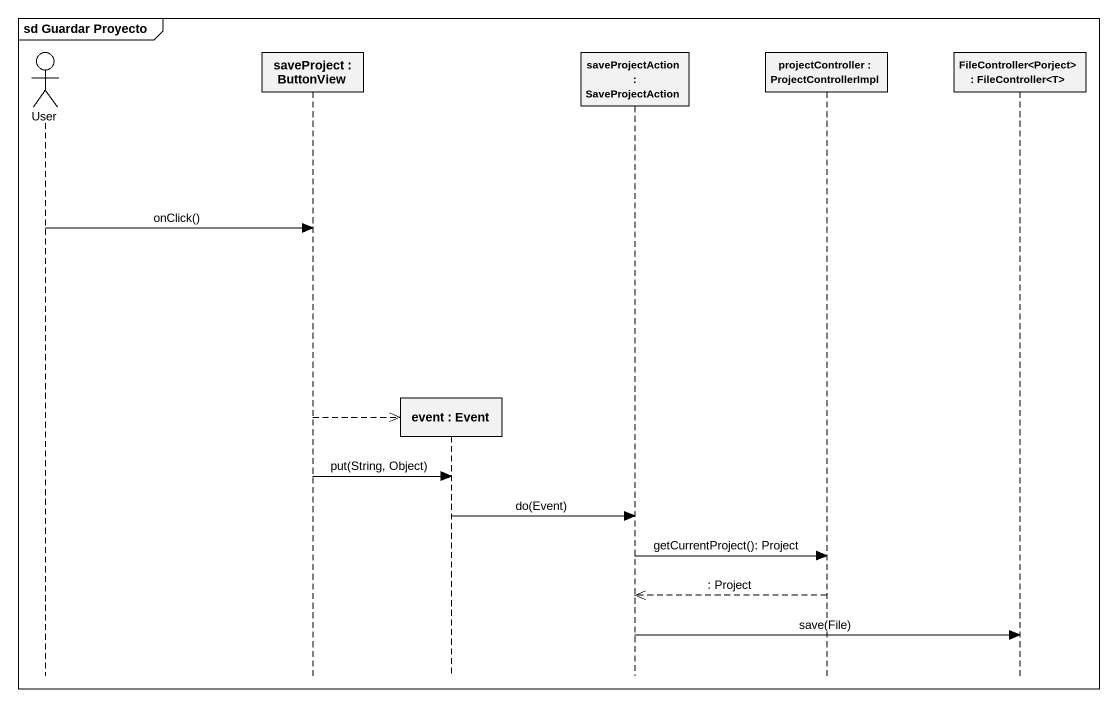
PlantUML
@startuml
mainframe sd Guardar Proyecto
hide footbox
actor User
participant "saveProject : ButtonView" as saveProject
participant "event : Event" as event
participant "saveProjectAction : SaveProjectAction" as saveProjectAction
participant "projectController : ProjectControllerImpl" as projectController
participant "FileController<Porject> : FileController<T>" as FileController_Porject

User -> saveProject : onClick()
saveProject -->> event **
saveProject -> event : put(String, Object)
event -> saveProjectAction : do(Event)
saveProjectAction -> projectController : getCurrentProject(): Project
projectController -->> saveProjectAction : : Project
saveProjectAction -> FileController_Porject : save(File)
@enduml
